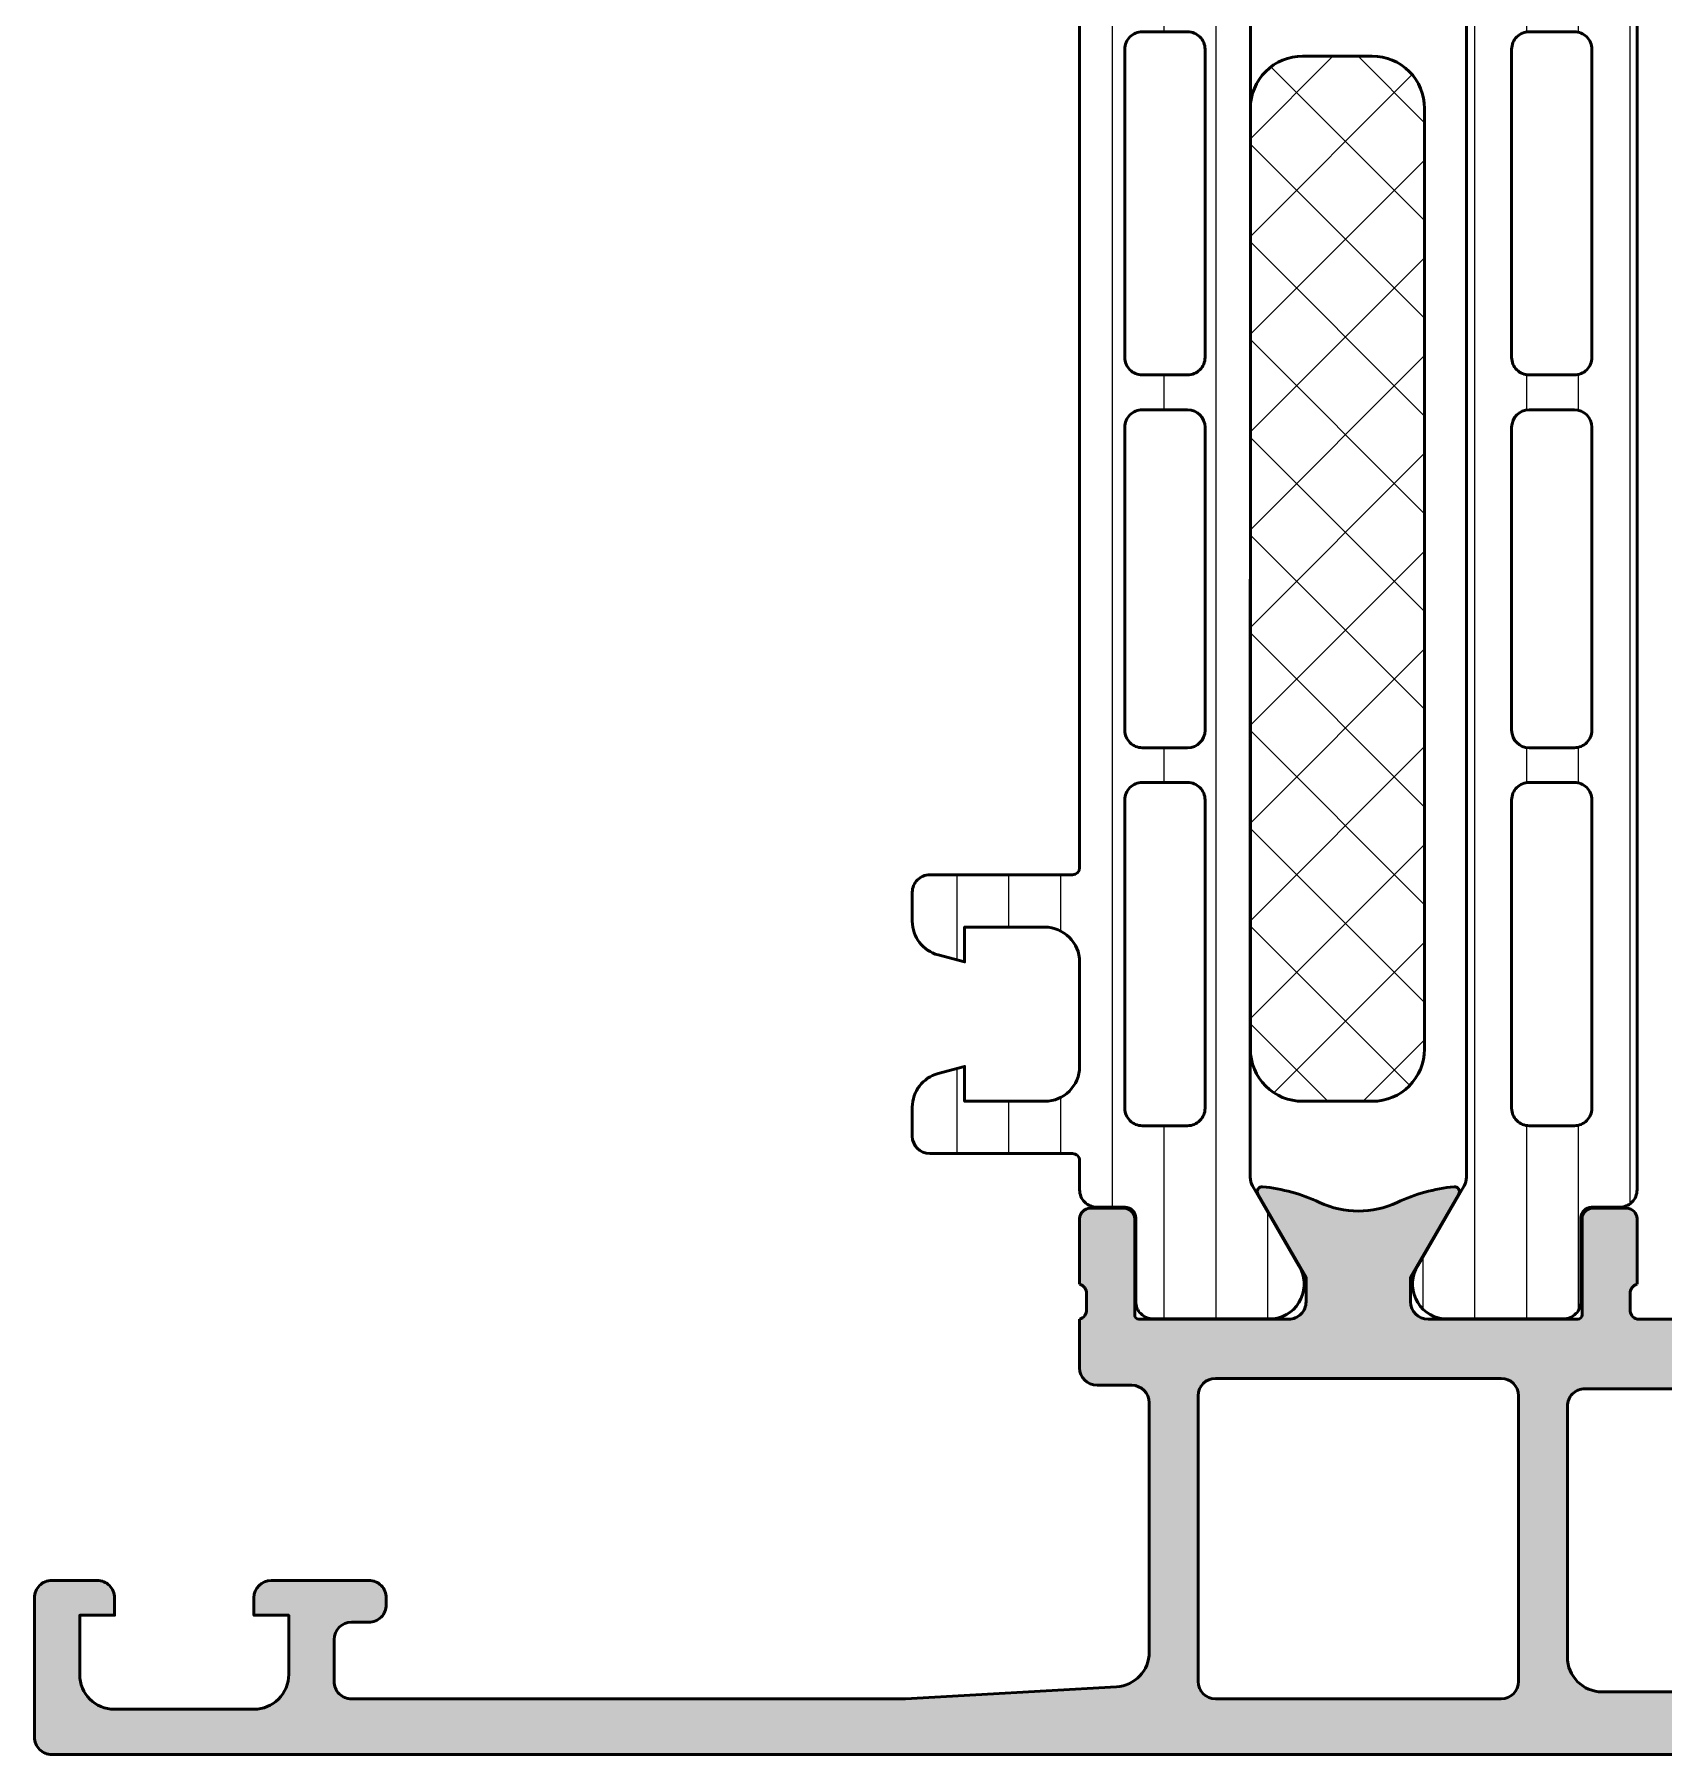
# Model space of a CAD drawing. Extents: x -25 to 51, y 0 to 75.
# Drawn here: x -25 to 21.76, y 0 to 49.38 of the extents above; entities that cross this region are included whole.
import ezdxf

# ---------------------------------------------------------------- set-up
doc = ezdxf.new("R2010")
doc.units = 0
for name, color, linetype, lineweight in [('0S-Alu contour', 7, 'Continuous', 50), ('0S-Alu hatch', 252, 'Continuous', 25), ('0S-Plastic contour', 254, 'Continuous', 50), ('0S-Plastic hatch', 253, 'Continuous', 25), ('0S-PT contour', 91, 'Continuous', 50), ('0S-PT hatch', 103, 'Continuous', 25)]:
    doc.layers.add(name, color=color, linetype=linetype, lineweight=lineweight)
pattern_1 = [(90, (0, 0), (-1.4859, 0), [])]

# ---------------------------------------------------------------- blocks, each defined once
blk = doc.blocks.new('347120__E89E21AB_7B43_412F_ADF8_2AC5BC6A3E0C_')
at = {"layer": '0S-Alu hatch'}
h = blk.add_hatch(color=256, dxfattribs=at)
edge = h.paths.add_edge_path()
edge.add_ellipse((25.29990081927386, 11.00000257184423), major_axis=(-0.5000030448782468, 0), ratio=1, start_angle=90.00035232923187, end_angle=179.9996510864114, ccw=False)
edge.add_line((25.29990389394516, 10.49999952697544), (19.50000008392089, 10.49999952697544))
edge.add_arc((19.49999644456426, 10.00000316633207), 0.4999963606566104, 89.99958295741384, 180.0004170428646)
edge.add_line((19.00000008392089, 9.999999526973012), (19.00000008392089, 2.800003055570416))
edge.add_arc((20.00001990706873, 2.800022878718245), 1.000019823344306, 180.0011357606123, 269.9988642398075)
edge.add_line((20.0000000839209, 1.800003055570413), (23.29998787688964, 1.800003055570413))
edge.add_arc((23.30001889232069, 2.799971920933788), 0.9999688658443686, 269.9982228913725, 360.0017839387354)
edge.add_line((24.29998775768036, 2.80000305556899), (24.29998775768036, 4.5000000038126))
edge.add_line((24.29998775768036, 4.5000000038126), (24.89999386119598, 4.500000003812602))
edge.add_line((24.89999386119598, 4.500000003812602), (26, 3.40000152969151))
edge.add_line((26, 3.40000152969151), (26, 0))
edge.add_line((26, 0), (-24.50000659179932, 0))
edge.add_ellipse((-24.50001022786222, 0.4999963639371272), major_axis=(-0.4999963639503483, 0), ratio=1, start_angle=-0.0004171022873720176, end_angle=90.00041666514642, ccw=False)
edge.add_line((-25.00000659179932, 0.5000000038147762), (-25.00000659179932, 4.500000003812601))
edge.add_ellipse((-24.50001023115595, 4.500003643169236), major_axis=(-0.4999963606566104, 0), ratio=1, start_angle=-90.0004170425853, end_angle=0.00041704286462618256, ccw=False)
edge.add_line((-24.50000659179933, 5.000000003812602), (-23.19998828125247, 5.000000003812602))
edge.add_ellipse((-23.19996802631576, 4.500050774159833), major_axis=(-0.4999492300630739, 0), ratio=1, start_angle=179.9941815559629, end_angle=270.00232128047844, ccw=False)
edge.add_line((-22.70001879883057, 4.50000000381276), (-22.70001879883057, 4.000000003812601))
edge.add_line((-22.70001879883057, 4.000000003812601), (-23.70001879883057, 4.000000003812601))
edge.add_line((-23.70001879883057, 4.000000003812601), (-23.70001879883056, 2.300003055570408))
edge.add_arc((-22.69997562033102, 2.300046234069966), 1.000043179431696, 180.002473839011, 269.9975261610281)
edge.add_line((-22.70001879883057, 1.300003055570421), (-18.69998828125244, 1.300003055570414))
edge.add_arc((-18.69997154912291, 2.299955806839037), 0.9999527514086121, 269.9990412742971, 360.0027072808267)
edge.add_line((-17.70001879883057, 2.30000305557068), (-17.70001879883057, 4.000000003812601))
edge.add_line((-17.70001879883057, 4.000000003812601), (-18.70001879883057, 4.000000003812601))
edge.add_line((-18.70001879883057, 4.000000003812601), (-18.70001879883057, 4.500000003812601))
edge.add_ellipse((-18.19997006305657, 4.499951268038604), major_axis=(-0.5000487381489384, 0), ratio=1, start_angle=270.00558416400594, end_angle=359.99441583604505, ccw=False)
edge.add_line((-18.20001879883055, 5.0000000038126), (-15.4000004882837, 5.000000003812601))
edge.add_ellipse((-15.39998668829899, 4.500013803797314), major_axis=(-0.4999862002057326, 0), ratio=1, start_angle=179.9984185945516, end_angle=270.00158140540844, ccw=False)
edge.add_line((-14.90000048828371, 4.50000000381226), (-14.90000048828371, 4.300003055570408))
edge.add_ellipse((-15.39998760670751, 4.299990173994212), major_axis=(-0.4999871185897443, 0), ratio=1, start_angle=89.99852384207168, end_angle=180.0014761580921, ccw=False)
edge.add_line((-15.4000004882837, 3.800003055570408), (-15.9000004882837, 3.800003055570414))
edge.add_arc((-15.89999774741608, 3.300000314702801), 0.5000027408751248, 90.00031407857217, 179.9996859215192)
edge.add_line((-16.40000048828369, 3.300003055569625), (-16.4000004882837, 2.099998477933701))
edge.add_arc((-15.90000412764033, 2.099994838577074), 0.4999963606566175, 179.9995829571354, 270.0004170425845)
edge.add_line((-15.90000048828371, 1.599998477933701), (-8.4991479561e-06, 1.599998477933696))
edge.add_line((-8.4991479561e-06, 1.599998477933696), (6.057028854367661, 1.946113590238382))
edge.add_arc((6.000000829264624, 2.944476824613389), 0.9999906716559303, 273.2692693520093, 360.0006706298243)
edge.add_line((6.999991500852056, 2.944488529202701), (6.99999150085204, 10.09999800109654))
edge.add_arc((6.499991500852043, 10.09999800109654), 0.4999999999999965, 0, 89.99999999999959)
edge.add_line((6.499991500852047, 10.59999800109653), (5.499999999999996, 10.59999800109653))
edge.add_ellipse((5.499999999999999, 11.09999800109653), major_axis=(-0.5, 0), ratio=1, start_angle=0, end_angle=89.99999999999972, ccw=False)
edge.add_line((5, 11.09999800109653), (4.999999999999992, 12.49999999999998))
edge.add_arc((4.921163553456942, 12.76752059199311), 0.278895056327445, 286.419876419493, 361.1645893740985)
edge.add_line((5.200001, 12.77318899999149), (5.200001000000003, 13.22678299999148))
edge.add_arc((4.921132904356827, 13.23244365946854), 0.2789255417371576, 358.8371299271138, 433.5754054446455)
edge.add_line((4.999999999999996, 13.49998699999149), (5.000000000000003, 15.379998))
edge.add_ellipse((5.299999999999997, 15.379998), major_axis=(-0.2999999999999936, 0), ratio=1, start_angle=270, end_angle=360, ccw=False)
edge.add_line((5.299999999999997, 15.67999799999999), (6.279974319042786, 15.67999799999999))
edge.add_ellipse((6.279974319042784, 15.37999799999999), major_axis=(-0.3000000000000043, 0), ratio=1, start_angle=180, end_angle=269.99999999999966, ccw=False)
edge.add_line((6.579974319042788, 15.37999799999999), (6.579974319042786, 12.62))
edge.add_arc((6.69997431904278, 12.62), 0.1199999999999939, 180, 270)
edge.add_line((6.69997431904278, 12.5), (11, 12.5))
edge.add_arc((11, 13), 0.5, 269.9999999999998, 360)
edge.add_line((11.5, 13), (11.49999999999999, 13.7))
edge.add_line((11.49999999999999, 13.7), (10.11850454237763, 16.09282032302755))
edge.add_ellipse((10.2381197846483, 16.16188021535169), major_axis=(-0.1381197846483002, 0), ratio=1, start_angle=-95.62257755079293, end_angle=29.99999999999733, ccw=False)
edge.add_ellipse((9.761776758826217, 11.32339113815223), major_axis=(-4.999999999999945, 0), ratio=1, start_angle=244.8147460474203, end_angle=264.3774224492066, ccw=False)
edge.add_arc((13, 18.20956550183719), 2.609565501837197, 244.8147460474203, 295.18525395258)
edge.add_ellipse((16.2382232411738, 11.32339113815232), major_axis=(-4.999999999999877, 0), ratio=1, start_angle=275.6225775507937, end_angle=295.1852539525801, ccw=False)
edge.add_ellipse((15.7618802153517, 16.1618802153517), major_axis=(-0.1381197846482951, 0), ratio=1, start_angle=149.9999999999996, end_angle=275.62257755079395, ccw=False)
edge.add_line((15.88149545762236, 16.09282032302755), (14.5, 13.7))
edge.add_line((14.5, 13.7), (14.5, 13))
edge.add_arc((15, 13), 0.4999999999999983, 180, 270)
edge.add_line((15, 12.5), (19.3000256809572, 12.5))
edge.add_arc((19.3000256809572, 12.62), 0.1200000000000045, 270, 360)
edge.add_line((19.42002568095721, 12.62), (19.42002568095721, 15.379998))
edge.add_ellipse((19.72002568095721, 15.379998), major_axis=(-0.3000000000000007, 0), ratio=1, start_angle=270.0000000000007, end_angle=360, ccw=False)
edge.add_line((19.72002568095721, 15.679998), (20.7, 15.679998))
edge.add_ellipse((20.7, 15.379998), major_axis=(-0.3000000000000007, 0), ratio=1, start_angle=180, end_angle=270, ccw=False)
edge.add_line((21, 15.379998), (21, 13.49998699999149))
edge.add_arc((21.07886709564317, 13.23244365946855), 0.2789255417371497, 106.424594555355, 181.1628700728874)
edge.add_line((20.799999, 13.22678299999149), (20.799999, 12.77318899999149))
edge.add_arc((21.07883644654304, 12.76752059199312), 0.2788950563274316, 178.8354106259024, 253.5801235805084)
edge.add_line((21, 12.5), (25.29990386414284, 12.49999999999999))
edge.add_ellipse((25.29990386414283, 11.99999999999999), major_axis=(-0.5, 0), ratio=1, start_angle=180, end_angle=269.9999999999996, ccw=False)
edge.add_line((25.79990386414284, 12), (25.79990386414284, 10.99999952698023))
edge = h.paths.add_edge_path()
edge.add_line((17.59998329925292, 2.100006107328226), (17.59998329925292, 10.29999494933872))
edge.add_arc((17.09998329925292, 10.29999494933872), 0.5, 0, 90)
edge.add_line((17.09998329925292, 10.79999494933872), (8.899985397336415, 10.79999494933872))
edge.add_arc((8.899985397336415, 10.29999494933872), 0.4999999999999965, 90, 180)
edge.add_line((8.399985397336417, 10.29999494933872), (8.399985397336422, 2.100006107328226))
edge.add_arc((8.899985397336422, 2.100006107328227), 0.5000000000000006, 180, 270)
edge.add_line((8.899985397336422, 1.600006107328226), (17.09998329925292, 1.600006107328226))
edge.add_arc((17.09998329925292, 2.100006107328226), 0.5, 270, 360)
at = {"layer": '0S-Alu contour', "color": 7}
for points in [[(11.5, 13), (11.49999999999999, 13.7), (10.11850454237763, 16.09282032302755)], [(15.88149545762236, 16.09282032302755), (14.5, 13.7), (14.5, 13)], [(4.999999999999996, 13.49998699999149), (5.000000000000003, 15.379998)], [(5.299999999999997, 15.67999799999999), (6.279974319042786, 15.67999799999999)], [(6.579974319042788, 15.37999799999999), (6.579974319042786, 12.62)], [(19.42002568095721, 12.62), (19.42002568095721, 15.379998)], [(19.72002568095721, 15.679998), (20.7, 15.679998)], [(21, 15.379998), (21, 13.49998699999149)], [(5.200001, 12.77318899999149), (5.200001000000003, 13.22678299999148)], [(20.799999, 13.22678299999149), (20.799999, 12.77318899999149)], [(5, 11.09999800109653), (4.999999999999992, 12.49999999999998)], [(6.69997431904278, 12.5), (11, 12.5)], [(15, 12.5), (19.3000256809572, 12.5)], [(21, 12.5), (25.29990386414284, 12.49999999999999)], [(6.499991500852047, 10.59999800109653), (5.499999999999996, 10.59999800109653)], [(17.09998329925292, 10.79999494933872), (8.899985397336415, 10.79999494933872)], [(25.29990389394516, 10.49999952697544), (19.50000008392089, 10.49999952697544)], [(6.999991500852056, 2.944488529202701), (6.99999150085204, 10.09999800109654)], [(8.399985397336417, 10.29999494933872), (8.399985397336422, 2.100006107328226)], [(17.59998329925292, 2.100006107328226), (17.59998329925292, 10.29999494933872)], [(19.00000008392089, 9.999999526973012), (19.00000008392089, 2.800003055570416)], [(-24.50000659179933, 5.000000003812602), (-23.19998828125247, 5.000000003812602)], [(-18.20001879883055, 5.0000000038126), (-15.4000004882837, 5.000000003812601)], [(-25.00000659179932, 0.5000000038147762), (-25.00000659179932, 4.500000003812601)], [(24.29998775768036, 2.80000305556899), (24.29998775768036, 4.5000000038126), (24.89999386119598, 4.500000003812602), (26, 3.40000152969151), (26, 0), (-24.50000659179932, 0)], [(-22.70001879883057, 4.50000000381276), (-22.70001879883057, 4.000000003812601), (-23.70001879883057, 4.000000003812601), (-23.70001879883056, 2.300003055570408)], [(-17.70001879883057, 2.30000305557068), (-17.70001879883057, 4.000000003812601), (-18.70001879883057, 4.000000003812601), (-18.70001879883057, 4.500000003812601)], [(-14.90000048828371, 4.50000000381226), (-14.90000048828371, 4.300003055570408)], [(-15.4000004882837, 3.800003055570408), (-15.9000004882837, 3.800003055570414)], [(-16.40000048828369, 3.300003055569625), (-16.4000004882837, 2.099998477933701)], [(-15.90000048828371, 1.599998477933701), (-8.4991479561e-06, 1.599998477933696), (6.057028854367661, 1.946113590238382)], [(8.899985397336422, 1.600006107328226), (17.09998329925292, 1.600006107328226)], [(20.0000000839209, 1.800003055570413), (23.29998787688964, 1.800003055570413)], [(-22.70001879883057, 1.300003055570421), (-18.69998828125244, 1.300003055570414)]]:
    blk.add_lwpolyline(points, dxfattribs=at)
at = {"layer": '0S-Alu contour', "color": 7, "extrusion": (0, 0, -1)}
for centre, radius, start, end in [((-10.2381197846483, 16.16188021535169), 0.1381197846483002, 330.0000000000027, 95.62257755079293), ((-9.761776758826217, 11.32339113815223), 4.999999999999946, 95.6225775507934, 115.1852539525797), ((-16.2382232411738, 11.32339113815232), 4.999999999999877, 64.81474604741989, 84.37742244920629), ((-15.7618802153517, 16.1618802153517), 0.1381197846482951, 84.37742244920604, 210.0000000000004), ((-5.299999999999997, 15.379998), 0.2999999999999936, 0, 90), ((-6.279974319042784, 15.37999799999999), 0.3000000000000043, 90.00000000000033, 180), ((-19.72002568095721, 15.379998), 0.3000000000000007, 0, 89.99999999999935), ((-20.7, 15.379998), 0.3000000000000007, 90, 180), ((-5.499999999999999, 11.09999800109653), 0.5, 270.0000000000003, 0), ((24.50001023115595, 4.500003643169236), 0.4999963606566104, 359.9995829571354, 90.00041704258533), ((23.19996802631576, 4.500050774159833), 0.4999492300630739, 89.99767871952156, 180.0058184440372), ((18.19997006305657, 4.499951268038604), 0.5000487381489384, 0.0055841639549441, 89.99441583599408), ((15.39998668829899, 4.500013803797314), 0.4999862002057326, 89.99841859459156, 180.0015814054484), ((15.39998760670751, 4.299990173994212), 0.4999871185897443, 179.9985238419079, 270.0014761579283), ((24.50001022786222, 0.4999963639371272), 0.4999963639503483, 269.9995833348536, 0.0004171022873881)]:
    blk.add_arc(centre, radius, start, end, dxfattribs=at)
at = {"layer": '0S-Alu contour', "color": 7}
for centre, radius, start, end in [((13, 18.20956550183719), 2.609565501837197, 244.8147460474203, 295.18525395258), ((4.921132904356827, 13.23244365946854), 0.2789255417371576, 358.8371299271138, 73.57540544464557), ((21.07886709564317, 13.23244365946855), 0.2789255417371497, 106.424594555355, 181.1628700728874), ((11, 13), 0.5, 269.9999999999998, 0), ((15, 13), 0.4999999999999983, 180, 270), ((4.921163553456942, 12.76752059199311), 0.278895056327445, 286.419876419493, 1.164589374098488), ((6.69997431904278, 12.62), 0.1199999999999939, 180, 270), ((19.3000256809572, 12.62), 0.1200000000000045, 270, 0), ((21.07883644654304, 12.76752059199312), 0.2788950563274316, 178.8354106259024, 253.5801235805084), ((6.499991500852043, 10.09999800109654), 0.4999999999999965, 0, 89.99999999999959), ((8.899985397336415, 10.29999494933872), 0.4999999999999965, 90, 180), ((17.09998329925292, 10.29999494933872), 0.5, 0, 90), ((19.49999644456426, 10.00000316633207), 0.4999963606566104, 89.99958295741384, 180.0004170428646), ((-15.89999774741608, 3.300000314702801), 0.5000027408751248, 90.00031407857217, 179.9996859215192), ((6.000000829264624, 2.944476824613389), 0.9999906716559303, 273.2692693520093, 0.000670629824406), ((20.00001990706873, 2.800022878718245), 1.000019823344306, 180.0011357606123, 269.9988642398075), ((-22.69997562033102, 2.300046234069966), 1.000043179431696, 180.002473839011, 269.9975261610281), ((-18.69997154912291, 2.299955806839037), 0.9999527514086121, 269.9990412742971, 0.0027072808266599), ((-15.90000412764033, 2.099994838577074), 0.4999963606566175, 179.9995829571354, 270.0004170425845), ((8.899985397336422, 2.100006107328227), 0.5000000000000006, 180, 270), ((17.09998329925292, 2.100006107328226), 0.5, 270, 0)]:
    blk.add_arc(centre, radius, start, end, dxfattribs=at)
blk = doc.blocks.new('368540__56D7C371_20CF_4639_AB52_4DFCF1A27ABB_')
at = {"layer": '0S-PT hatch'}
h = blk.add_hatch(dxfattribs=at)
h.set_pattern_fill('ANSI37', color=256, scale=0.625, angle=90, style=0)
h.set_pattern_definition([(135, (0, 0), (-1.403165018917055, -1.403165018917055), []), (225, (0, 0), (1.403165018917055, -1.403165018917055), [])])
edge = h.paths.add_edge_path()
edge.add_ellipse((13.400734793278, 47.25107660496467), major_axis=(-1.5, 0), ratio=1, start_angle=180, end_angle=270.0000000000001, ccw=False)
edge.add_line((14.900734793278, 47.25107660496467), (14.90073479327801, 20.25107660496467))
edge.add_ellipse((13.40073479327801, 20.25107660496467), major_axis=(-1.500000000000001, 0), ratio=1, start_angle=90.00000000000011, end_angle=180, ccw=False)
edge.add_line((13.40073479327801, 18.75107660496467), (11.40073479327801, 18.75107660496467))
edge.add_ellipse((11.400734793278, 20.25107660496467), major_axis=(-1.499999999999996, 0), ratio=1, start_angle=0, end_angle=90.00000000000023, ccw=False)
edge.add_line((9.900734793278007, 20.25107660496467), (9.900734793278001, 47.25107660496467))
edge.add_ellipse((11.400734793278, 47.25107660496467), major_axis=(-1.499999999999997, 0), ratio=1, start_angle=269.99999999999994, end_angle=360, ccw=False)
edge.add_line((11.400734793278, 48.75107660496468), (13.400734793278, 48.75107660496468))
at = {"layer": '0S-PT contour', "color": 7}
for points in [[(11.400734793278, 48.75107660496468), (13.400734793278, 48.75107660496468)], [(9.900734793278007, 20.25107660496467), (9.900734793278001, 47.25107660496467)], [(14.900734793278, 47.25107660496467), (14.90073479327801, 20.25107660496467)], [(13.40073479327801, 18.75107660496467), (11.40073479327801, 18.75107660496467)]]:
    blk.add_lwpolyline(points, dxfattribs=at)
at = {"layer": '0S-PT contour', "color": 7, "extrusion": (0, 0, -1)}
for centre, radius, start, end in [((-11.400734793278, 47.25107660496467), 1.499999999999998, 0, 90.00000000000007), ((-13.400734793278, 47.25107660496467), 1.5, 89.99999999999991, 180), ((-11.400734793278, 20.25107660496467), 1.499999999999996, 269.9999999999998, 0), ((-13.40073479327801, 20.25107660496467), 1.500000000000001, 180, 269.9999999999999)]:
    blk.add_arc(centre, radius, start, end, dxfattribs=at)
blk = doc.blocks.new('284027__A687E2B4_68D0_483B_86A1_8ABFF1E2E306___953A8E3C_B4A5_4363_B3F5_7A9732920150_')
at = {"layer": '0S-Plastic hatch'}
h = blk.add_hatch(dxfattribs=at)
h.set_pattern_fill('ANSI31', color=256, scale=0.4680000000000001, angle=45, style=0)
h.set_pattern_definition(pattern_1)
edge = h.paths.add_edge_path()
edge.add_line((5.000000000000003, 51.29262339778484), (4.999977078441997, 25.45125658823265))
edge.add_ellipse((4.795838212819975, 25.455375387072), major_axis=(-0.2041804127758702, 0), ratio=1, start_angle=90.48506106571682, end_angle=178.8441310561838, ccw=False)
edge.add_line((4.797566765715238, 25.25120229122876), (0.6975667657269505, 25.25120229122876))
edge.add_arc((0.6975667657269398, 24.75120229122881), 0.4999999999999467, 89.99999999999876, 180)
edge.add_line((0.197566765726993, 24.75120229122881), (0.1975667657270108, 23.92045306784114))
edge.add_arc((1.197566765727049, 23.92045306784114), 1.000000000000035, 180, 254.9999999989184)
edge.add_line((0.9387477206062868, 22.95452724155692), (1.69756676572695, 22.75120229122875))
edge.add_line((1.69756676572695, 22.75120229122875), (1.697566765726946, 23.75120229122876))
edge.add_line((1.697566765726946, 23.75120229122876), (3.997566765715358, 23.75120229122875))
edge.add_ellipse((3.995857731874244, 22.74707631855112), major_axis=(-1.004127427074104, 0), ratio=1, start_angle=180.2298596784872, end_angle=269.9024820249131, ccw=False)
edge.add_line((4.99997707844199, 22.7511046743983), (4.99997707844199, 19.75122632025461))
edge.add_ellipse((3.995857519994096, 19.75532877543038), major_axis=(-1.00412793895801, 0), ratio=1, start_angle=90.09753001532027, end_angle=179.7659122786875, ccw=False)
edge.add_line((3.997566765715301, 18.75120229122875), (1.697566765726953, 18.75120229122875))
edge.add_line((1.697566765726953, 18.75120229122875), (1.697566765726836, 19.75120229122869))
edge.add_line((1.697566765726836, 19.75120229122869), (0.938747720606269, 19.54787734087044))
edge.add_arc((1.1975667657269, 18.58195151458676), 0.9999999999994827, 105.0000000010822, 180)
edge.add_line((0.1975667657274179, 18.58195151458676), (0.1975667657269504, 17.75120229122874))
edge.add_arc((0.6975667657269647, 17.75120229122877), 0.5000000000000142, 180, 269.9999999999992)
edge.add_line((0.6975667657269575, 17.25120229122875), (4.79756676571532, 17.25120229122875))
edge.add_ellipse((4.797566765715343, 17.05120229122878), major_axis=(-0.1999999999999637, 0), ratio=1, start_angle=180, end_angle=270.00000000000665, ccw=False)
edge.add_line((4.997566765715305, 17.05120229122878), (4.998887310705246, 16.21013004610088))
edge.add_arc((5.498884631371023, 16.21010925689817), 0.4999973210979704, 179.9976177199981, 269.9982316841403)
edge.add_line((5.498869199986721, 15.71011193603832), (6.309200532801625, 15.71008330962012))
edge.add_ellipse((6.309189666567314, 15.41008330981692), major_axis=(-0.2999999999999899, 0), ratio=1, start_angle=179.9979247021016, end_angle=269.99792470211537, ccw=False)
edge.add_line((6.609189666370511, 15.41007244358253), (6.60877078615772, 13.0100740742441))
edge.add_arc((7.108766763172724, 13.0100533243742), 0.4999959774455648, 179.9976222209284, 269.9982271832997)
edge.add_line((7.108751292552963, 12.51005734716798), (10.58529278835881, 12.50993069970388))
edge.add_arc((10.4430179914446, 13.4997539283803), 0.999996070924477, 278.1795327540128, 392.7249408019541)
edge.add_line((11.28429022210338, 14.04035838247478), (9.965903224316335, 16.32406298372988))
edge.add_ellipse((10.39892499602131, 16.57404727383348), major_axis=(-0.5000000000691192, 0), ratio=1, start_angle=-0.0020153897934278575, end_angle=29.99792130043909, ccw=False)
edge.add_line((9.898924996261515, 16.57406486142708), (9.90001130869739, 50.92833361702788))
edge.add_ellipse((10.40001130838044, 50.92831498386472), major_axis=(-0.5000000000302501, 0), ratio=1, start_angle=329.9979281041082, end_angle=359.9978647969435, ccw=False)
edge.add_line((9.967007647096407, 51.1783306420641), (11.28556007655461, 53.46193973131244))
edge.add_arc((10.44432701033439, 54.00260512706299), 0.9999960709244696, 327.2709086022711, 441.816316650216)
edge.add_line((10.58667351121614, 54.99241804653369), (7.110132015410307, 54.99254469399776))
edge.add_arc((7.110111265540407, 54.49254871698272), 0.4999959774456003, 89.99762222092833, 179.9982271832751)
edge.add_line((6.610115288334148, 54.49256418760271), (6.610360308914977, 52.09256579421701))
edge.add_ellipse((6.310360309111723, 52.09257666045139), major_axis=(-0.3000000000000449, 0), ratio=1, start_angle=89.99792470212441, end_angle=179.9979247021016, ccw=False)
edge.add_line((6.310349442877459, 51.79257666064813), (5.500018110062534, 51.79260528706632))
edge.add_arc((5.499997320859801, 51.29260796640057), 0.4999973210979491, 89.99761772008348, 179.9982316841069)
edge = h.paths.add_edge_path()
edge.add_ellipse((6.799448700661269, 48.95118994053621), major_axis=(-0.5000000020876216, 0), ratio=1, start_angle=269.9981008973781, end_angle=360, ccw=False)
edge.add_line((6.799465273458128, 49.45118994234918), (8.099459379726031, 49.45118994234918))
edge.add_ellipse((8.099463019082645, 48.95119358170581), major_axis=(-0.499996360656621, 0), ratio=1, start_angle=179.9995829571355, end_angle=270.0004170425837, ccw=False)
edge.add_line((8.59945937972602, 48.95118994234675), (8.599459379726035, 40.10119604586718))
edge.add_ellipse((8.099463019082783, 40.10119240650811), major_axis=(-0.4999963606564967, 0), ratio=1, start_angle=89.99958295740163, end_angle=180.0004170428646, ccw=False)
edge.add_line((8.099459379726042, 39.60119604586486), (6.799465273413296, 39.60119604586486))
edge.add_ellipse((6.799448700730959, 40.10119604774749), major_axis=(-0.5000000021572895, 0), ratio=1, start_angle=0, end_angle=90.00189908949841, ccw=False)
edge.add_line((6.299448698573669, 40.10119604774749), (6.299448698573647, 48.95118994053621))
edge = h.paths.add_edge_path()
edge.add_line((6.299448698584058, 29.40118994305284), (6.299448698584043, 38.10119604656853))
edge.add_ellipse((6.79944869858405, 38.10119604656332), major_axis=(-0.5000000000000142, 0), ratio=1, start_angle=269.99999999880635, end_angle=360, ccw=False)
edge.add_line((6.799448698594467, 38.60119604656333), (8.0994593797468, 38.60119604656332))
edge.add_ellipse((8.099459379736395, 38.1011960465633), major_axis=(-0.5000000000000142, 0), ratio=1, start_angle=180, end_angle=269.99999999880754, ccw=False)
edge.add_line((8.599459379736407, 38.1011960465633), (8.599459379736395, 29.40118994304765))
edge.add_ellipse((8.099459379736398, 29.40118994304765), major_axis=(-0.4999999999999965, 0), ratio=1, start_angle=90.00000000000159, end_angle=180, ccw=False)
edge.add_line((8.099459379736413, 28.90118994304765), (6.799448698584058, 28.90118994304764))
edge.add_ellipse((6.79944869858405, 29.40118994304763), major_axis=(-0.4999999999999929, 0), ratio=1, start_angle=0, end_angle=90.0000000000008, ccw=False)
edge = h.paths.add_edge_path()
edge.add_line((8.599459379736402, 27.40118994304764), (8.599459379736405, 18.55121130535756))
edge.add_ellipse((8.09944412094735, 18.55121130535237), major_axis=(-0.5000152587890554, 0), ratio=1, start_angle=89.9999999999988, end_angle=180, ccw=False)
edge.add_line((8.09944412094734, 18.05119604656332), (6.799433439794995, 18.05119604656332))
edge.add_ellipse((6.799433439794988, 18.55118078777423), major_axis=(-0.4999847412109269, 0), ratio=1, start_angle=0, end_angle=90.0000000000008, ccw=False)
edge.add_line((6.299448698584061, 18.55118078777423), (6.299448698584061, 27.40118994305278))
edge.add_ellipse((6.799448700671671, 27.40118994123469), major_axis=(-0.5000000020876109, 0), ratio=1, start_angle=269.9981008973833, end_angle=360, ccw=False)
edge.add_line((6.799465273468484, 27.90118994304764), (8.099459379736402, 27.90118994304764))
edge.add_ellipse((8.09946301909309, 27.40119358240433), major_axis=(-0.4999963606565571, 0), ratio=1, start_angle=179.9995829571355, end_angle=270.00041704259223, ccw=False)
at = {"layer": '0S-Alu contour', "color": 7}
for points in [[(6.799465273458128, 49.45118994234918), (8.099459379726031, 49.45118994234918)], [(6.299448698573669, 40.10119604774749), (6.299448698573647, 48.95118994053621)], [(8.59945937972602, 48.95118994234675), (8.599459379726035, 40.10119604586718)], [(8.099459379726042, 39.60119604586486), (6.799465273413296, 39.60119604586486)], [(6.799448698594467, 38.60119604656333), (8.0994593797468, 38.60119604656332)], [(6.299448698584058, 29.40118994305284), (6.299448698584043, 38.10119604656853)], [(8.599459379736407, 38.1011960465633), (8.599459379736395, 29.40118994304765)], [(8.099459379736413, 28.90118994304765), (6.799448698584058, 28.90118994304764)], [(6.799465273468484, 27.90118994304764), (8.099459379736402, 27.90118994304764)], [(6.299448698584061, 18.55118078777423), (6.299448698584061, 27.40118994305278)], [(8.599459379736402, 27.40118994304764), (8.599459379736405, 18.55121130535756)], [(8.09944412094734, 18.05119604656332), (6.799433439794995, 18.05119604656332)]]:
    blk.add_lwpolyline(points, dxfattribs=at)
at = {"layer": '0S-Alu contour', "color": 7, "extrusion": (0, 0, -1)}
for centre, radius, start, end in [((-6.799448700661269, 48.95118994053621), 0.5000000020876216, 0, 90.00189910262193), ((-8.099463019082645, 48.95119358170581), 0.499996360656621, 89.9995829574163, 180.0004170428646), ((-6.799448700730959, 40.10119604774749), 0.5000000021572895, 269.9981009105016, 0), ((-8.099463019082783, 40.10119240650811), 0.4999963606564967, 179.9995829571354, 270.0004170425984), ((-6.79944869858405, 38.10119604656332), 0.5000000000000142, 0, 90.00000000119365), ((-8.099459379736395, 38.1011960465633), 0.5000000000000142, 90.00000000119243, 180), ((-6.79944869858405, 29.40118994304763), 0.4999999999999929, 269.9999999999992, 0), ((-8.099459379736398, 29.40118994304765), 0.4999999999999965, 180, 269.9999999999984), ((-6.799448700671671, 27.40118994123469), 0.5000000020876109, 0, 90.00189910261665), ((-8.09946301909309, 27.40119358240433), 0.4999963606565571, 89.99958295740775, 180.0004170428646), ((-6.799433439794988, 18.55118078777423), 0.4999847412109269, 269.9999999999992, 0), ((-8.09944412094735, 18.55121130535237), 0.5000152587890554, 180, 270.0000000000012)]:
    blk.add_arc(centre, radius, start, end, dxfattribs=at)
at = {"layer": '0S-Plastic contour', "color": 7}
for points in [[(10.58667351121614, 54.99241804653369), (7.110132015410307, 54.99254469399776)], [(6.610115288334148, 54.49256418760271), (6.610360308914977, 52.09256579421701)], [(9.967007647096407, 51.1783306420641), (11.28556007655461, 53.46193973131244)], [(6.310349442877459, 51.79257666064813), (5.500018110062534, 51.79260528706632)], [(5.000000000000003, 51.29262339778484), (4.999977078441997, 25.45125658823265)], [(9.898924996261515, 16.57406486142708), (9.90001130869739, 50.92833361702788)], [(4.797566765715238, 25.25120229122876), (0.6975667657269505, 25.25120229122876)], [(0.197566765726993, 24.75120229122881), (0.1975667657270108, 23.92045306784114)], [(0.9387477206062868, 22.95452724155692), (1.69756676572695, 22.75120229122875), (1.697566765726946, 23.75120229122876), (3.997566765715358, 23.75120229122875)], [(4.99997707844199, 22.7511046743983), (4.99997707844199, 19.75122632025461)], [(3.997566765715301, 18.75120229122875), (1.697566765726953, 18.75120229122875), (1.697566765726836, 19.75120229122869), (0.938747720606269, 19.54787734087044)], [(0.1975667657274179, 18.58195151458676), (0.1975667657269504, 17.75120229122874)], [(0.6975667657269575, 17.25120229122875), (4.79756676571532, 17.25120229122875)], [(4.997566765715305, 17.05120229122878), (4.998887310705246, 16.21013004610088)], [(11.28429022210338, 14.04035838247478), (9.965903224316335, 16.32406298372988)], [(5.498869199986721, 15.71011193603832), (6.309200532801625, 15.71008330962012)], [(6.609189666370511, 15.41007244358253), (6.60877078615772, 13.0100740742441)], [(7.108751292552963, 12.51005734716798), (10.58529278835881, 12.50993069970388)]]:
    blk.add_lwpolyline(points, dxfattribs=at)
for centre, radius, start, end in [((7.110111265540407, 54.49254871698272), 0.4999959774456003, 89.99762222092833, 179.9982271832751), ((10.44432701033439, 54.00260512706299), 0.9999960709244696, 327.2709086022711, 81.81631665021601), ((5.499997320859801, 51.29260796640057), 0.4999973210979491, 89.99761772008348, 179.9982316841069), ((0.6975667657269398, 24.75120229122881), 0.4999999999999467, 89.99999999999876, 180), ((1.197566765727049, 23.92045306784114), 1.000000000000035, 180, 254.9999999989184), ((1.1975667657269, 18.58195151458676), 0.9999999999994827, 105.0000000010822, 180), ((0.6975667657269647, 17.75120229122877), 0.5000000000000142, 180, 269.9999999999992), ((5.498884631371023, 16.21010925689817), 0.4999973210979704, 179.9976177199981, 269.9982316841403), ((10.4430179914446, 13.4997539283803), 0.999996070924477, 278.1795327540128, 32.72494080195404), ((7.108766763172724, 13.0100533243742), 0.4999959774455648, 179.9976222209284, 269.9982271832997)]:
    blk.add_arc(centre, radius, start, end, dxfattribs=at)
at = {"layer": '0S-Plastic contour', "color": 7, "extrusion": (0, 0, -1)}
for centre, radius, start, end in [((-6.310360309111723, 52.09257666045139), 0.3000000000000449, 180.0020752978985, 270.0020752978756), ((-10.40001130838044, 50.92831498386472), 0.5000000000302501, 0.0021352030565457, 30.0020718958918), ((-4.795838212819975, 25.455375387072), 0.2041804127758702, 181.1558689438162, 269.5149389342832), ((-3.995857731874244, 22.74707631855112), 1.004127427074104, 90.09751797508689, 179.7701403215128), ((-3.995857519994096, 19.75532877543038), 1.00412793895801, 180.2340877213126, 269.9024699846797), ((-4.797566765715343, 17.05120229122878), 0.1999999999999637, 89.99999999999336, 180), ((-10.39892499602131, 16.57404727383348), 0.5000000000691192, 330.0020786995609, 0.002015389793375), ((-6.309189666567314, 15.41008330981692), 0.2999999999999899, 90.00207529788462, 180.0020752978985)]:
    blk.add_arc(centre, radius, start, end, dxfattribs=at)
blk = doc.blocks.new('284027__97FA3703_E77F_4BD8_BEBB_549F220E2964___1189DAA0_0001_49F5_8FD3_BE118FD12AFC_')
at = {"layer": '0S-Plastic hatch'}
h = blk.add_hatch(dxfattribs=at)
h.set_pattern_fill('ANSI31', color=256, scale=0.4680000000000001, angle=45, style=0)
h.set_pattern_definition(pattern_1)
edge = h.paths.add_edge_path()
edge.add_line((21.00124670355822, 51.29235132416485), (21.00013401426346, 16.20985797248088))
edge.add_ellipse((20.50013669340362, 16.20987340386518), major_axis=(-0.4999973210979801, 0), ratio=1, start_angle=89.99761772008878, end_angle=179.998231684107, ccw=False)
edge.add_line((20.50011590420093, 15.70987608319939), (19.68978457138602, 15.70990470961759))
edge.add_arc((19.6897737051517, 15.40990470981438), 0.2999999999999957, 89.99792470211386, 179.9979247021014)
edge.add_line((19.38977370534849, 15.40991557604877), (19.39001872592931, 13.00991718266322))
edge.add_ellipse((18.89002274872309, 13.00993265328297), major_axis=(-0.499995977445571, 0), ratio=1, start_angle=89.99762222092761, end_angle=179.9982271832753, ccw=False)
edge.add_line((18.89000199885318, 12.50993667626796), (15.41346050304734, 12.51006332373204))
edge.add_ellipse((15.55580700392911, 13.49987624320274), major_axis=(-0.9999960709244801, 0), ratio=1, start_angle=-32.72909139772662, end_angle=81.8163166502145, ccw=False)
edge.add_line((14.71457393770886, 14.04054163895327), (16.03312636716526, 16.32415072820264))
edge.add_arc((15.60012270591322, 16.57416638639704), 0.500000000000052, 329.9979281027699, 359.9978647972849)
edge.add_line((16.10012270556608, 16.57414775323825), (16.10120901799715, 50.92841650883724))
edge.add_arc((15.60120901830645, 50.92843409645906), 0.5000000000000253, 359.9979846069515, 389.9979213014619)
edge.add_line((16.03423078994712, 51.17841838653585), (14.71584379216008, 53.46212298779094))
edge.add_ellipse((15.55711602281887, 54.00272744188542), major_axis=(-0.999996070924482, 0), ratio=1, start_angle=-81.82046724598689, end_angle=32.72494080195338, ccw=False)
edge.add_line((15.41484122590465, 54.99255067056184), (18.8913827217105, 54.99242402309775))
edge.add_ellipse((18.89136725109074, 54.49242804589152), major_axis=(-0.4999959774455675, 0), ratio=1, start_angle=179.9976222209286, end_angle=269.9982271833005, ccw=False)
edge.add_line((19.39136322810575, 54.49240729602163), (19.39094434789295, 52.09240892668312))
edge.add_arc((19.69094434769615, 52.0923980604488), 0.2999999999999972, 179.9979247021014, 269.9979247021146)
edge.add_line((19.69093348146184, 51.7923980606456), (20.50126481427675, 51.7923694342274))
edge.add_ellipse((20.50124938289244, 51.29237211336755), major_axis=(-0.4999973210979694, 0), ratio=1, start_angle=179.9976177199983, end_angle=269.9982316841399, ccw=False)
edge = h.paths.add_edge_path()
edge.add_arc((19.20070057446848, 48.95130058249147), 0.4999847412109306, 0, 90.00000000000081)
edge.add_line((19.20070057446847, 49.4512853237024), (17.90068989331613, 49.4512853237024))
edge.add_arc((17.90068989331612, 48.95127006491335), 0.5000152587890554, 89.9999999999992, 180)
edge.add_line((17.40067463452706, 48.95127006491335), (17.40067463452706, 40.10129142722047))
edge.add_arc((17.90067099517038, 40.10128778786141), 0.4999963606565682, 179.9995829571354, 270.0004170425911)
edge.add_line((17.90067463452706, 39.60129142721809), (19.20066874079498, 39.60129142721809))
edge.add_arc((19.20068531359178, 40.10129142903105), 0.5000000020876216, 269.9981008973846, 360)
edge.add_line((19.7006853156794, 40.10129142903105), (19.70068531567941, 48.95130058249147))
edge = h.paths.add_edge_path()
edge.add_line((19.70068531567942, 29.40128532369719), (19.70068531567941, 38.10129142721289))
edge.add_arc((19.20068531567941, 38.10129142721809), 0.5, 0, 90)
edge.add_line((19.20068531567941, 38.60129142721809), (17.90067463452705, 38.60129142721809))
edge.add_arc((17.90067463452705, 38.1012914272181), 0.4999999999999894, 90, 180)
edge.add_line((17.40067463452706, 38.1012914272181), (17.40067463452706, 29.40128532370242))
edge.add_arc((17.90067463452708, 29.40128532370242), 0.5000000000000142, 180, 269.999999998808)
edge.add_line((17.90067463451667, 28.90128532370241), (19.200685315669, 28.90128532370241))
edge.add_arc((19.20068531567942, 29.4012853237024), 0.5, 269.9999999988063, 360)
edge = h.paths.add_edge_path()
edge.add_line((19.70068531568979, 18.55129142791138), (19.70068531568979, 27.40128532439565))
edge.add_arc((19.20068531353249, 27.4012853225182), 0.5000000021573064, 0, 90.00189908949562)
edge.add_line((19.20066874085017, 27.90128532440085), (17.90067463453744, 27.90128532440087))
edge.add_arc((17.90067099518072, 27.4012889637576), 0.4999963606565109, 89.99958295740409, 180.0004170428646)
edge.add_line((17.40067463453745, 27.40128532439854), (17.40067463453745, 18.55129142791898))
edge.add_arc((17.90067099518083, 18.55128778855991), 0.4999963606566215, 179.9995829571354, 270.0004170425849)
edge.add_line((17.90067463453745, 18.05129142791654), (19.20066874080535, 18.05129142791654))
edge.add_arc((19.20068531360217, 18.55129142972951), 0.5000000020876207, 269.9981008973825, 360)
at = {"layer": '0S-Alu contour', "color": 7}
for points in [[(19.20070057446847, 49.4512853237024), (17.90068989331613, 49.4512853237024)], [(17.40067463452706, 48.95127006491335), (17.40067463452706, 40.10129142722047)], [(19.7006853156794, 40.10129142903105), (19.70068531567941, 48.95130058249147)], [(17.90067463452706, 39.60129142721809), (19.20066874079498, 39.60129142721809)], [(19.20068531567941, 38.60129142721809), (17.90067463452705, 38.60129142721809)], [(17.40067463452706, 38.1012914272181), (17.40067463452706, 29.40128532370242)], [(19.70068531567942, 29.40128532369719), (19.70068531567941, 38.10129142721289)], [(17.90067463451667, 28.90128532370241), (19.200685315669, 28.90128532370241)], [(19.20066874085017, 27.90128532440085), (17.90067463453744, 27.90128532440087)], [(17.40067463453745, 27.40128532439854), (17.40067463453745, 18.55129142791898)], [(19.70068531568979, 18.55129142791138), (19.70068531568979, 27.40128532439565)], [(17.90067463453745, 18.05129142791654), (19.20066874080535, 18.05129142791654)]]:
    blk.add_lwpolyline(points, dxfattribs=at)
for centre, radius, start, end in [((17.90068989331612, 48.95127006491335), 0.5000152587890554, 89.9999999999992, 180), ((19.20070057446848, 48.95130058249147), 0.4999847412109306, 0, 90.00000000000081), ((17.90067099517038, 40.10128778786141), 0.4999963606565682, 179.9995829571354, 270.0004170425911), ((19.20068531359178, 40.10129142903105), 0.5000000020876216, 269.9981008973846, 0), ((17.90067463452705, 38.1012914272181), 0.4999999999999894, 90, 180), ((19.20068531567941, 38.10129142721809), 0.5, 0, 90), ((17.90067463452708, 29.40128532370242), 0.5000000000000142, 180, 269.999999998808), ((19.20068531567942, 29.4012853237024), 0.5, 269.9999999988063, 0), ((17.90067099518072, 27.4012889637576), 0.4999963606565109, 89.99958295740409, 180.0004170428646), ((19.20068531353249, 27.4012853225182), 0.5000000021573064, 0, 90.00189908949562), ((17.90067099518083, 18.55128778855991), 0.4999963606566215, 179.9995829571354, 270.0004170425849), ((19.20068531360217, 18.55129142972951), 0.5000000020876207, 269.9981008973825, 0)]:
    blk.add_arc(centre, radius, start, end, dxfattribs=at)
at = {"layer": '0S-Plastic contour', "color": 7}
for points in [[(15.41484122590465, 54.99255067056184), (18.8913827217105, 54.99242402309775)], [(19.39136322810575, 54.49240729602163), (19.39094434789295, 52.09240892668312)], [(16.03423078994712, 51.17841838653585), (14.71584379216008, 53.46212298779094)], [(19.69093348146184, 51.7923980606456), (20.50126481427675, 51.7923694342274)], [(16.10012270556608, 16.57414775323825), (16.10120901799715, 50.92841650883724)], [(21.00124670355822, 51.29235132416485), (21.00013401426346, 16.20985797248088)], [(14.71457393770886, 14.04054163895327), (16.03312636716526, 16.32415072820264)], [(19.38977370534849, 15.40991557604877), (19.39001872592931, 13.00991718266322)], [(20.50011590420093, 15.70987608319939), (19.68978457138602, 15.70990470961759)], [(18.89000199885318, 12.50993667626796), (15.41346050304734, 12.51006332373204)]]:
    blk.add_lwpolyline(points, dxfattribs=at)
at = {"layer": '0S-Plastic contour', "color": 7, "extrusion": (0, 0, -1)}
for centre, radius, start, end in [((-15.55711602281887, 54.00272744188542), 0.999996070924482, 327.2750591980466, 81.8204672459869), ((-18.89136725109074, 54.49242804589152), 0.4999959774455675, 90.00177281669951, 180.0023777790715), ((-20.50124938289244, 51.29237211336755), 0.4999973210979694, 90.00176831586008, 180.0023822800018), ((-20.50013669340362, 16.20987340386518), 0.4999973210979801, 180.001768315893, 270.0023822799112), ((-15.55580700392911, 13.49987624320274), 0.9999960709244801, 278.1836833497855, 32.72909139772663), ((-18.89002274872309, 13.00993265328297), 0.499995977445571, 180.0017728167248, 270.0023777790724)]:
    blk.add_arc(centre, radius, start, end, dxfattribs=at)
at = {"layer": '0S-Plastic contour', "color": 7}
for centre, radius, start, end in [((19.69094434769615, 52.0923980604488), 0.2999999999999972, 179.9979247021014, 269.9979247021146), ((15.60120901830645, 50.92843409645906), 0.5000000000000253, 359.9979846069515, 29.99792130146187), ((15.60012270591322, 16.57416638639704), 0.500000000000052, 329.9979281027699, 359.9978647972849), ((19.6897737051517, 15.40990470981438), 0.2999999999999957, 89.99792470211386, 179.9979247021014)]:
    blk.add_arc(centre, radius, start, end, dxfattribs=at)
blk = doc.blocks.new('368540__FAB254A9_29E6_4309_BBC7_D12D797C630B_')
at = {"layer": '0S-Alu contour', "color": 7}
blk.add_blockref('347120__E89E21AB_7B43_412F_ADF8_2AC5BC6A3E0C_', (0, 0), dxfattribs=at)
at = {"layer": '0S-Plastic contour', "color": 7}
for name in ['284027__A687E2B4_68D0_483B_86A1_8ABFF1E2E306___953A8E3C_B4A5_4363_B3F5_7A9732920150_', '284027__97FA3703_E77F_4BD8_BEBB_549F220E2964___1189DAA0_0001_49F5_8FD3_BE118FD12AFC_']:
    blk.add_blockref(name, (0, 0), dxfattribs=at)
at = {"layer": '0S-PT contour', "color": 7}
blk.add_blockref('368540__56D7C371_20CF_4639_AB52_4DFCF1A27ABB_', (0, 0), dxfattribs=at)

msp = doc.modelspace()

# ---------------------------------------------------------------- block references
at = {"layer": '0S-Alu contour', "color": 7}
msp.add_blockref('368540__FAB254A9_29E6_4309_BBC7_D12D797C630B_', (0, 0), dxfattribs=at)

doc.saveas('drawing.dxf')
